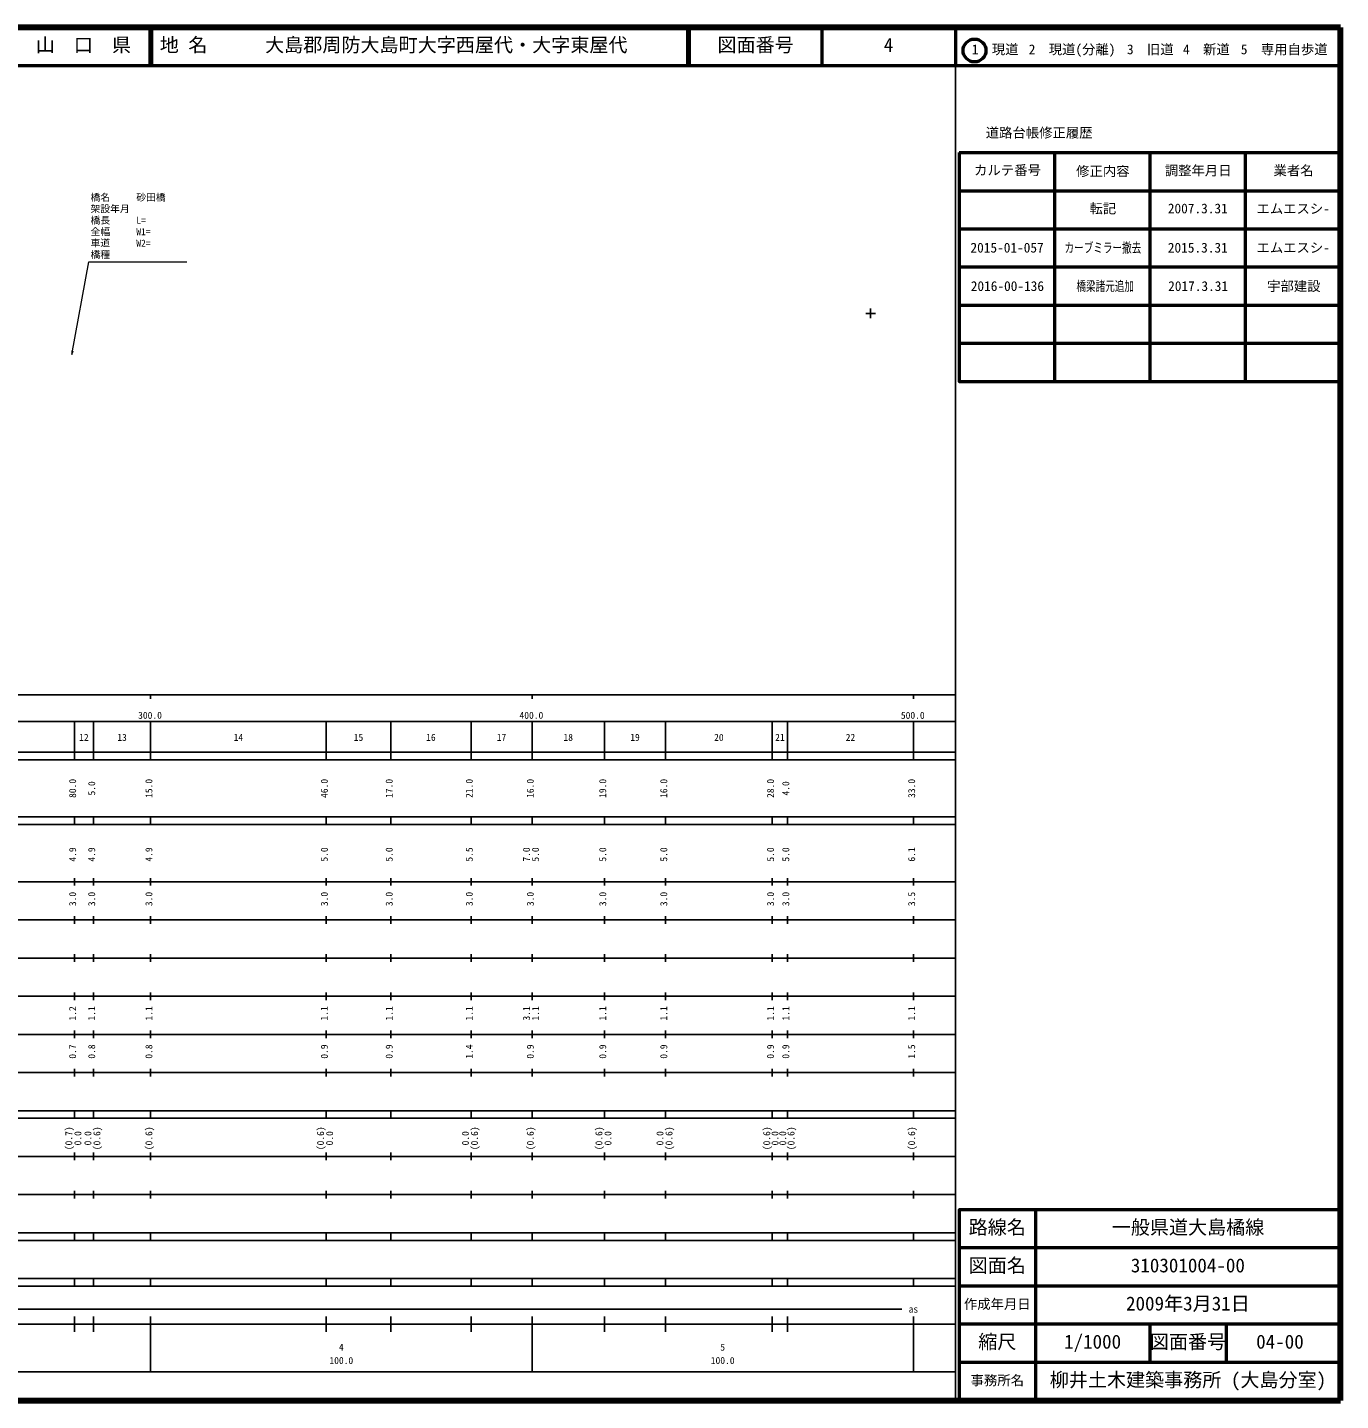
# Model space of a CAD drawing. Units: millimetres on the paper, with parts at other scales. Extents: x 40 to 680, y 20 to 380.
# Drawn here: x 335.7 to 680, y 20 to 380 of the extents above; entities that cross this region are included whole.
import ezdxf
from ezdxf.enums import TextEntityAlignment as Align

# ---------------------------------------------------------------- set-up
doc = ezdxf.new("R2010")
doc.units = ezdxf.units.MM
doc.layers.add('M-OTRS', color=6, linetype='Continuous')
doc.layers.add('M-STR-HTXT', color=7, linetype='Continuous')
for name, color, linetype, lineweight in [('M-TTL', 2, 'Continuous', 140), ('M-TTL-BAND', 7, 'Continuous', 25), ('M-TTL-FRAM', 2, 'Continuous', 50), ('M-TTL-LINE', 7, 'Continuous', 50), ('M-TTL-TXT', 7, 'Continuous', 13)]:
    doc.layers.add(name, color=color, linetype=linetype, lineweight=lineweight)
doc.styles.add('ＭＳ ゴシック', font='')
doc.styles.get('ＭＳ ゴシック').set_extended_font_data('MS Gothic')

# ---------------------------------------------------------------- blocks, each defined once
blk = doc.blocks.new('plus')
at = {"color": 0, "linetype": 'Continuous', "lineweight": -2}
for p, q in [((-1.25, 0), (1.25, 0)), ((0, -1.25), (0, 1.25))]:
    blk.add_line(p, q, dxfattribs=at)
blk = doc.blocks.new('open_arrow')
at = {"color": 0, "linetype": 'Continuous', "lineweight": -2}
blk.add_lwpolyline([(7.5, 1.25), (0, 0), (7.5, -1.25)], dxfattribs=at)

msp = doc.modelspace()

# ---------------------------------------------------------------- linework, layer by layer
at = {"layer": 'M-TTL'}
for p, q in [((680, 380), (40, 380)), ((680, 20), (680, 380)), ((40, 20), (680, 20))]:
    msp.add_line(p, q, dxfattribs=at)
at = {"layer": 'M-TTL-BAND'}
for p, q in [((579, 20), (579, 370)), ((40, 205), (579, 205)), ((368, 205), (368, 204)), ((468, 205), (468, 204)), ((568, 205), (568, 204)), ((68, 198), (579, 198)), ((348, 188), (348, 198)), ((353, 188), (353, 198)), ((368, 188), (368, 198)), ((414, 188), (414, 198)), ((431, 188), (431, 198)), ((452, 188), (452, 198)), ((468, 188), (468, 198)), ((487, 188), (487, 198)), ((503, 188), (503, 198)), ((531, 188), (531, 198)), ((535, 188), (535, 198)), ((568, 188), (568, 198)), ((40, 190), (579, 190)), ((40, 188), (579, 188)), ((40, 173), (579, 173)), ((348, 171), (348, 173)), ((353, 171), (353, 173)), ((368, 171), (368, 173)), ((414, 171), (414, 173)), ((431, 171), (431, 173)), ((452, 171), (452, 173)), ((468, 171), (468, 173)), ((487, 171), (487, 173)), ((503, 171), (503, 173)), ((531, 171), (531, 173)), ((535, 171), (535, 173)), ((568, 171), (568, 173)), ((40, 171), (579, 171)), ((40, 156), (579, 156)), ((348, 155), (348, 157)), ((353, 155), (353, 157)), ((368, 155), (368, 157)), ((414, 155), (414, 157)), ((431, 155), (431, 157)), ((452, 155), (452, 157)), ((468, 155), (468, 157)), ((487, 155), (487, 157)), ((503, 155), (503, 157)), ((531, 155), (531, 157)), ((535, 155), (535, 157)), ((568, 155), (568, 157)), ((46, 146), (579, 146)), ((348, 145), (348, 147)), ((353, 145), (353, 147)), ((368, 145), (368, 147)), ((414, 145), (414, 147)), ((431, 145), (431, 147)), ((452, 145), (452, 147)), ((468, 145), (468, 147)), ((487, 145), (487, 147)), ((503, 145), (503, 147)), ((531, 145), (531, 147)), ((535, 145), (535, 147)), ((568, 145), (568, 147)), ((348, 135), (348, 137)), ((353, 135), (353, 137)), ((368, 135), (368, 137)), ((414, 135), (414, 137)), ((431, 135), (431, 137)), ((452, 135), (452, 137)), ((468, 135), (468, 137)), ((487, 135), (487, 137)), ((503, 135), (503, 137)), ((531, 135), (531, 137)), ((535, 135), (535, 137)), ((568, 135), (568, 137)), ((52, 136), (579, 136)), ((46, 126), (579, 126)), ((348, 125), (348, 127)), ((353, 125), (353, 127)), ((368, 125), (368, 127)), ((414, 125), (414, 127)), ((431, 125), (431, 127)), ((452, 125), (452, 127)), ((468, 125), (468, 127)), ((487, 125), (487, 127)), ((503, 125), (503, 127)), ((531, 125), (531, 127)), ((535, 125), (535, 127)), ((568, 125), (568, 127)), ((52, 116), (579, 116)), ((348, 115), (348, 117)), ((353, 115), (353, 117)), ((368, 115), (368, 117)), ((414, 115), (414, 117)), ((431, 115), (431, 117)), ((452, 115), (452, 117)), ((468, 115), (468, 117)), ((487, 115), (487, 117)), ((503, 115), (503, 117)), ((531, 115), (531, 117)), ((535, 115), (535, 117)), ((568, 115), (568, 117)), ((46, 106), (579, 106)), ((348, 105), (348, 107)), ((353, 105), (353, 107)), ((368, 105), (368, 107)), ((414, 105), (414, 107)), ((431, 105), (431, 107)), ((452, 105), (452, 107)), ((468, 105), (468, 107)), ((487, 105), (487, 107)), ((503, 105), (503, 107)), ((531, 105), (531, 107)), ((535, 105), (535, 107)), ((568, 105), (568, 107)), ((40, 96), (579, 96)), ((40, 94), (579, 94)), ((348, 94), (348, 96)), ((353, 94), (353, 96)), ((368, 94), (368, 96)), ((414, 94), (414, 96)), ((431, 94), (431, 96)), ((452, 94), (452, 96)), ((468, 94), (468, 96)), ((487, 94), (487, 96)), ((503, 94), (503, 96)), ((531, 94), (531, 96)), ((535, 94), (535, 96)), ((568, 94), (568, 96)), ((49, 84), (579, 84)), ((348, 83), (348, 85)), ((353, 83), (353, 85)), ((368, 83), (368, 85)), ((414, 83), (414, 85)), ((431, 83), (431, 85)), ((452, 83), (452, 85)), ((468, 83), (468, 85)), ((487, 83), (487, 85)), ((503, 83), (503, 85)), ((531, 83), (531, 85)), ((535, 83), (535, 85)), ((568, 83), (568, 85)), ((40, 74), (579, 74)), ((348, 73), (348, 75)), ((353, 73), (353, 75)), ((368, 73), (368, 75)), ((414, 73), (414, 75)), ((431, 73), (431, 75)), ((452, 73), (452, 75)), ((468, 73), (468, 75)), ((487, 73), (487, 75)), ((503, 73), (503, 75)), ((531, 73), (531, 75)), ((535, 73), (535, 75)), ((568, 73), (568, 75)), ((40, 64), (579, 64)), ((40, 62), (579, 62)), ((348, 62), (348, 64)), ((353, 62), (353, 64)), ((368, 62), (368, 64)), ((414, 62), (414, 64)), ((431, 62), (431, 64)), ((452, 62), (452, 64)), ((468, 62), (468, 64)), ((487, 62), (487, 64)), ((503, 62), (503, 64)), ((531, 62), (531, 64)), ((535, 62), (535, 64)), ((568, 62), (568, 64)), ((40, 52), (579, 52)), ((348, 50), (348, 52)), ((353, 50), (353, 52)), ((368, 50), (368, 52)), ((414, 50), (414, 52)), ((431, 50), (431, 52)), ((452, 50), (452, 52)), ((468, 50), (468, 52)), ((487, 50), (487, 52)), ((503, 50), (503, 52)), ((531, 50), (531, 52)), ((535, 50), (535, 52)), ((568, 50), (568, 52)), ((40, 50), (579, 50)), ((71, 44), (565, 44)), ((40, 40), (579, 40)), ((348, 38), (348, 42)), ((353, 38), (353, 42)), ((368, 27.5), (368, 42)), ((414, 38), (414, 42)), ((431, 38), (431, 42)), ((452, 38), (452, 42)), ((468, 27.5), (468, 42)), ((487, 38), (487, 42)), ((503, 38), (503, 42)), ((531, 38), (531, 42)), ((535, 38), (535, 42)), ((568, 27.5), (568, 42)), ((68, 27.5), (579, 27.5))]:
    msp.add_line(p, q, dxfattribs=at)
at = {"layer": 'M-TTL-FRAM'}
msp.add_line((580, 347.197), (680, 347.197), dxfattribs=at)
for points in [[(580, 347.197), (580, 287.197), (680, 287.197)], [(680, 70), (580, 70), (580, 20)]]:
    msp.add_lwpolyline(points, dxfattribs=at)
at = {"layer": 'M-TTL-LINE'}
for p, q in [((367.75, 380), (367.75, 370)), ((368.25, 380), (368.25, 370)), ((508.747, 380), (508.747, 370)), ((509.247, 380), (509.247, 370)), ((543.997, 380), (543.997, 370)), ((579, 380), (579, 370)), ((40, 370), (680, 370)), ((605, 347.197), (605, 287.197)), ((630, 347.197), (630, 287.197)), ((655, 347.197), (655, 287.197)), ((580, 337.197), (680, 337.197)), ((580, 327.197), (680, 327.197)), ((580, 317.197), (680, 317.197)), ((580, 307.197), (680, 307.197)), ((580, 297.197), (680, 297.197)), ((600, 70), (600, 20)), ((680, 60), (580, 60)), ((680, 50), (580, 50)), ((680, 40), (580, 40)), ((630, 40), (630, 30)), ((650, 40), (650, 30)), ((680, 30), (580, 30))]:
    msp.add_line(p, q, dxfattribs=at)
msp.add_circle((584.031, 373.958), 3, dxfattribs=at)
at = {"layer": 'M-TTL-TXT'}
msp.add_lwpolyline([(347.343, 294.238), (351.827, 318.524), (377.526, 318.524)], dxfattribs=at)

# ---------------------------------------------------------------- block references
at = {"layer": 'M-OTRS'}
msp.add_blockref('plus', (556.772, 305.031), dxfattribs=at)
at = {"layer": 'M-TTL-TXT', "xscale": 0.133, "yscale": 0.133, "rotation": 79.5}
msp.add_blockref('open_arrow', (347.343, 294.238), dxfattribs=at)

# ---------------------------------------------------------------- texts
at = {"layer": 'M-STR-HTXT', "style": 'ＭＳ ゴシック'}
for s, p in [('橋名', (352.24, 333.985)), ('砂田橋', (364.24, 333.985)), ('架設年月', (352.24, 330.985)), ('橋長', (352.24, 327.985)), ('全幅', (352.24, 324.985)), ('L=', (364.24, 327.985)), ('車道', (352.24, 322.046)), ('W1=', (364.24, 324.985)), ('W2=', (364.24, 321.985)), ('橋種', (352.24, 318.985))]:
    msp.add_text(s, height=1.833, dxfattribs=at).set_placement(p, align=Align.BOTTOM_LEFT)
at = {"layer": 'M-TTL-BAND', "style": 'ＭＳ ゴシック'}
for s, p in [('300.0', (364.719, 198.195)), ('400.0', (464.719, 198.195)), ('500.0', (564.719, 198.195)), ('12', (349.25, 192.405)), ('13', (359.25, 192.405)), ('14', (389.75, 192.405)), ('15', (421.25, 192.405)), ('16', (440.25, 192.405)), ('17', (458.75, 192.405)), ('18', (476.25, 192.405)), ('19', (493.75, 192.405)), ('20', (515.75, 192.405)), ('21', (531.75, 192.405)), ('22', (550.25, 192.405)), ('as', (566.75, 42.5)), ('4', (417.375, 32.523)), ('5', (517.375, 32.523)), ('100.0', (414.875, 29.033)), ('100.0', (514.875, 29.033))]:
    msp.add_text(s, height=1.833, dxfattribs=at).set_placement(p, align=Align.BOTTOM_LEFT)
for s, p in [('80.0', (349, 178)), ('5.0', (354, 178.625)), ('15.0', (369, 178)), ('46.0', (415, 178)), ('17.0', (432, 178)), ('21.0', (453, 178)), ('16.0', (469, 178)), ('19.0', (488, 178)), ('16.0', (504, 178)), ('28.0', (532, 178)), ('4.0', (536, 178.625)), ('33.0', (569, 178)), ('4.9', (349, 161.299)), ('4.9', (354, 161.299)), ('4.9', (369, 161.299)), ('5.0', (415, 161.299)), ('5.0', (432, 161.299)), ('5.5', (453, 161.299)), ('7.0', (468, 161.299)), ('5.0', (470.37, 161.299)), ('5.0', (488, 161.299)), ('5.0', (504, 161.299)), ('5.0', (532, 161.299)), ('5.0', (536, 161.299)), ('6.1', (569, 161.299)), ('3.0', (349, 149.625)), ('3.0', (354, 149.625)), ('3.0', (369, 149.625)), ('3.0', (415, 149.625)), ('3.0', (432, 149.625)), ('3.0', (453, 149.625)), ('3.0', (469, 149.625)), ('3.0', (488, 149.625)), ('3.0', (504, 149.625)), ('3.0', (532, 149.625)), ('3.0', (536, 149.625)), ('3.5', (569, 149.625)), ('1.2', (349, 119.625)), ('1.1', (354, 119.625)), ('1.1', (369, 119.625)), ('1.1', (415, 119.625)), ('1.1', (432, 119.625)), ('1.1', (453, 119.625)), ('3.1', (468, 119.625)), ('1.1', (470.37, 119.625)), ('1.1', (488, 119.625)), ('1.1', (504, 119.625)), ('1.1', (532, 119.625)), ('1.1', (536, 119.625)), ('1.1', (569, 119.625)), ('0.7', (349, 109.625)), ('0.8', (354, 109.625)), ('0.8', (369, 109.625)), ('0.9', (415, 109.625)), ('0.9', (432, 109.625)), ('1.4', (453, 109.625)), ('0.9', (469, 109.625)), ('0.9', (488, 109.625)), ('0.9', (504, 109.625)), ('0.9', (532, 109.625)), ('0.9', (536, 109.625)), ('1.5', (569, 109.625)), ('(0.7)', (348, 85.639)), ('0.0', (350.37, 86.889)), ('0.0', (353, 86.889)), ('(0.6)', (355.37, 85.639)), ('(0.6)', (369, 85.639)), ('(0.6)', (414, 85.639)), ('0.0', (416.37, 86.889)), ('0.0', (452, 86.889)), ('(0.6)', (454.37, 85.639)), ('(0.6)', (469, 85.639)), ('(0.6)', (487, 85.639)), ('0.0', (489.37, 86.889)), ('0.0', (503, 86.889)), ('(0.6)', (505.37, 85.639)), ('(0.6)', (531, 85.639)), ('0.0', (533.17, 86.889)), ('0.0', (535.2, 86.889)), ('(0.6)', (537.37, 85.639)), ('(0.6)', (569, 85.639))]:
    msp.add_text(s, height=1.833, rotation=90, dxfattribs=at).set_placement(p, align=Align.BOTTOM_LEFT)
at = {"layer": 'M-TTL-TXT', "style": 'ＭＳ ゴシック'}
for s, height, p in [('山\u3000口\u3000県', 3.666, (337.875, 372.5)), ('地 名', 3.666, (370.38, 372.5)), ('大島郡周防大島町大字西屋代・大字東屋代', 3.666, (398.024, 372.5)), ('図面番号', 3.666, (516.622, 372.5)), ('4', 3.666, (560.247, 372.5)), ('1\u3000現道', 2.566, (583.323, 372.208)), ('2\u3000現道(分離)', 2.566, (598.244, 372.208)), ('3\u3000旧道', 2.566, (623.996, 372.208)), ('4\u3000新道', 2.566, (638.699, 372.208)), ('5\u3000専用自歩道', 2.566, (653.853, 372.208)), ('道路台帳修正履歴', 2.566, (586.968, 350.363)), ('カルテ番号', 2.566, (583.925, 340.527)), ('修正内容', 2.566, (610.675, 340.273)), ('調整年月日', 2.566, (633.925, 340.447)), ('業者名', 2.566, (662.425, 340.447)), ('転記', 2.566, (614.175, 330.495)), ('2007.3.31', 2.566, (634.712, 330.495)), ('エムエスシ-', 2.566, (657.962, 330.439)), ('2015-01-057', 2.566, (582.962, 320.215)), ('2015.3.31', 2.566, (634.712, 320.215)), ('エムエスシ-', 2.566, (657.962, 320.215)), ('2016-00-136', 2.566, (583.046, 310.138)), ('2017.3.31', 2.566, (634.796, 310.138)), ('路線名', 3.666, (582.5, 62.5)), ('路線名', 3.666, (582.5, 62.5)), ('一般県道大島橘線', 3.666, (620, 62.5)), ('図面名', 3.666, (582.5, 52.5)), ('図面名', 3.666, (582.5, 52.5)), ('310301004-00', 3.666, (625, 52.5)), ('作成年月日', 2.566, (581.25, 43.25)), ('作成年月日', 2.566, (581.25, 43.25)), ('2009年3月31日', 3.666, (623.75, 42.5)), ('縮尺', 3.666, (585, 32.5)), ('縮尺', 3.666, (585, 32.5)), ('1/1000', 3.666, (607.5, 32.5)), ('図面番号', 3.666, (630, 32.5)), ('図面番号', 3.666, (630, 32.5)), ('04-00', 3.666, (657.875, 32.5)), ('事務所名', 2.566, (583, 23.25)), ('事務所名', 2.566, (583, 23.25)), ('柳井土木建築事務所 (大島分室)', 3.666, (603.75, 22.5))]:
    msp.add_text(s, height=height, dxfattribs=at).set_placement(p, align=Align.BOTTOM_LEFT)
at = {"layer": 'M-TTL-TXT', "style": 'ＭＳ ゴシック', "width": 0.7}
for s, p in [('カーブミラー撤去', (607.625, 320.215)), ('橋梁諸元追加', (610.749, 310.138))]:
    msp.add_text(s, height=2.566, dxfattribs=at).set_placement(p, align=Align.BOTTOM_LEFT)
at = {"layer": 'M-TTL-TXT', "style": 'ＭＳ ゴシック'}
msp.add_text('宇部建設', height=2.566, dxfattribs=at).set_placement((667.758, 310.138), align=Align.BOTTOM_CENTER)

doc.saveas('drawing.dxf')
